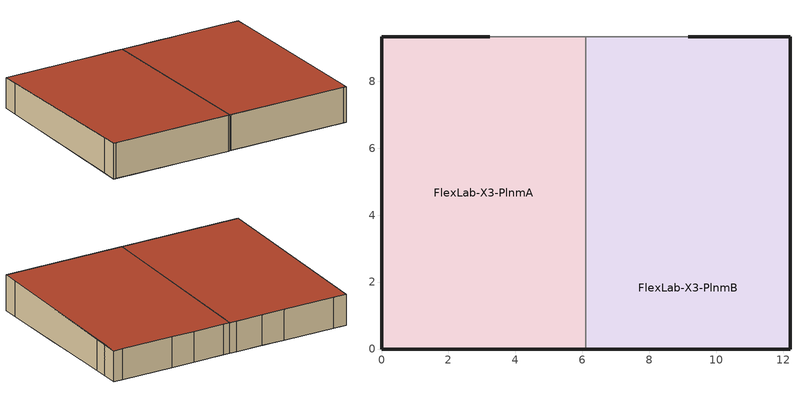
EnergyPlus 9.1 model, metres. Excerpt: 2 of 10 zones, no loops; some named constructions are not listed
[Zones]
FlexLab-X3-PlnmA
 floor to FlexLab-X3-ZoneA (Ceiling-Const): 6.1,9.32 6.1,0 0,0 0,9.32 z2.74
 wall outside (ZoneA-N1Wall-Const): 0.65,9.32 0,9.32 z2.74:4.24
 wall outside (ZoneA-N2Wall-Const): 3.24,9.32 0.65,9.32 z2.74:4.24
 wall outside (ZoneA-S1Wall-Const): 6.05,0 6.1,0 z2.74:4.5
 wall outside (ZoneA-S2Wall-Const): 0.12,0 6.05,0 z2.74:4.5
 wall outside (ZoneA-S3Wall-Const): 0,0 0.12,0 z2.74:4.5
 wall outside (ZoneA-W1Wall-Const): 0,0.8,4.47 0,0.8,2.74 0,0,2.74 0,0,4.5
 wall outside (ZoneA-W2Wall-Const): 0,8.52,4.26 0,8.52,2.74 0,0.8,2.74 0,0.8,4.47
 wall outside (ZoneA-W3Wall-Const): 0,9.32,4.24 0,9.32,2.74 0,8.52,2.74 0,8.52,4.26
 wall to FlexLab-X3-PlnmB (ZoneA-E1Wall-Const): 6.1,0,4.5 6.1,0,2.74 6.1,0.8,2.74 6.1,0.8,4.47
 wall to FlexLab-X3-PlnmB (ZoneA-E2Wall-Const): 6.1,0.8,4.47 6.1,0.8,2.74 6.1,8.78,2.74 6.1,8.78,4.27
 wall to FlexLab-X3-PlnmB (ZoneA-E3Wall-Const): 6.1,8.78,4.27 6.1,8.78,2.74 6.1,9.32,2.74 6.1,9.32,4.24
 wall to FlexLab-X3-ElecRoom-ZoneA (ZoneA-N3Wall-Const): 4.41,9.32 3.24,9.32 z2.74:4.24
 wall to FlexLab-X3-MechRoom-ZoneA (ZoneA-N4Wall-Const): 5.75,9.32 4.41,9.32 z2.74:4.24
 wall to FlexLab-X3-MechRoom-ZoneA (ZoneA-N5Wall-Const): 6.1,9.32 5.75,9.32 z2.74:4.24
 roof outside (Roof-Const): 6.1,0,4.5 6.1,9.32,4.24 0,9.32,4.24 0,0,4.5
FlexLab-X3-PlnmB
 floor to FlexLab-X3-ZoneB-3 (Ceiling-Const): 12.2,9.32 12.2,6.4 6.1,6.4 6.1,9.32 z2.74
 floor to FlexLab-X3-ZoneB-1 (Ceiling-Const): 12.2,3.66 12.2,0 6.1,0 6.1,3.66 z2.74
 floor to FlexLab-X3-ZoneB-2 (Ceiling-Const): 12.2,6.4 12.2,3.66 6.1,3.66 6.1,6.4 z2.74
 wall outside (ZoneB-E1Wall-Const): 12.2,0,4.5 12.2,0,2.74 12.2,0.8,2.74 12.2,0.8,4.47
 wall outside (ZoneB-E3Wall-Const): 12.2,8.52,4.26 12.2,8.52,2.74 12.2,9.32,2.74 12.2,9.32,4.24
 wall outside (ZoneB-N1Wall-Const): 12.2,9.32 11.76,9.32 z2.74:4.24
 wall outside (ZoneB-N2Wall-Const): 11.76,9.32 9.17,9.32 z2.74:4.24
 wall outside (ZoneB-S1Wall-Const): 12.1,0 12.2,0 z2.74:4.5
 wall outside (ZoneB-S2Wall-Const): 6.17,0 12.1,0 z2.74:4.5
 wall outside (ZoneB-S3Wall-Const): 6.1,0 6.17,0 z2.74:4.5
 wall outside (ZoneB-E2Wall-Const): 12.2,7.82,4.28 12.2,7.82,2.74 12.2,8.52,2.74 12.2,8.52,4.26
 wall to FlexLab-X3-ElecRoom-ZoneB (ZoneB-S2Wall-ElecRoom-Const): 9.17,9.32 8,9.32 z2.74:4.24
 wall to FlexLab-X3-MechRoom-ZoneB (ZoneB-N4Wall-Const): 8,9.32 6.46,9.32 z2.74:4.24
 wall to FlexLab-X3-MechRoom-ZoneB (ZoneB-S2Wall-MechRoom-Const): 6.46,9.32 6.1,9.32 z2.74:4.24
 wall othersidecoefficients (ZoneB-E2Wall-Const): 12.2,0.8,4.47 12.2,0.8,2.74 12.2,7.82,2.74 12.2,7.82,4.28
 roof outside (Roof-Const): 12.2,0,4.5 12.2,9.32,4.24 6.1,9.32,4.24 6.1,0,4.5
[Material] Roughness=MediumSmooth; Thermal Absorptance=0.9
Name | Thickness {m} | Conductivity {W/m-K} | Density {kg/m3} | Specific Heat {J/kg-K} | Solar Absorptance | Visible Absorptance
Ins Board 4" R20 | 0.1016 | 0.037 | 29 | 1213 | 0.5 | 0.5
Plywood 1/2" | 0.0127 | 0.115 | 545 | 1213 | 0.5 | 0.5
Plywood 3/4" | 0.0191 | 0.115 | 545 | 1213 | 0.5 | 0.5
Gypsum Board | 0.0159 | 0.16 | 801 | 837 | 0.69 | 0.63
SIP 7.25" | 0.1842 | 0.038 | 29 | 1210 | 0.5 | 0.5
Equiv Layer K2-Jwall South | 0.1053 | 0.096 | 873 | 1109 | 0.5 | 0.5
Equiv Layer K3-Jwall South | 0.1827 | 0.292 | 694 | 1287 | 0.5 | 0.5
Equiv Layer K1-Jwall North | 0.1016 | 0.0565 | 619.6 | 1010 | 0.5 | 0.5
Equiv Layer K2-Jwall North | 0.1848 | 0.184 | 747.9 | 1599 | 0.5 | 0.5
[Construction]
ZoneB-W1Wall-Const: Gypsum Board, Equiv Layer K2-Jwall South, Plywood 1/2", Equiv Layer K3-Jwall South, Plywood 1/2", Equiv Layer K2-Jwall South, Gypsum Board
ZoneB-W2Wall-Const; ZoneB-WestWall-MechRoom-Const: Gypsum Board, Ins Board 4" R20, Plywood 1/2", SIP 7.25", Plywood 1/2", Ins Board 4" R20, Gypsum Board
ZoneB-W3Wall-Const: Gypsum Board, Equiv Layer K1-Jwall North, Plywood 1/2", Equiv Layer K2-Jwall North, Plywood 1/2", Equiv Layer K1-Jwall North, Gypsum Board
ZoneB-N2Wall-MechRoom-Const; ZoneB-E1Wall-MechRoom-Const; ZoneA-W1Wall-MechRoom-Const; ZoneA-W2Wall-MechRoom-Const; ZoneA-N2Wall-MechRoom-Const: Plywood 3/4", Ins Board 4" R20, Plywood 1/2", SIP 7.25", Plywood 1/2", Gypsum Board
